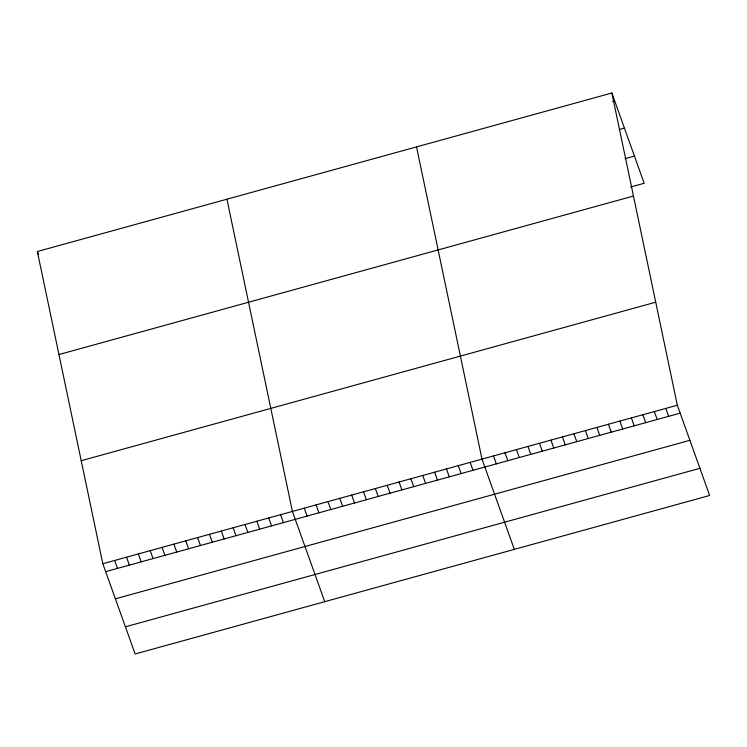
<?xml version="1.0" encoding="UTF-8"?>
<svg xmlns="http://www.w3.org/2000/svg" width="747" height="747" viewBox="0 0 747 747"><rect width="100%" height="100%" fill="white"/><g stroke="black" fill="none" stroke-linecap="round" stroke-linejoin="round"><path stroke-width="1.12" d="M611.858 93.011L677.333 405.229L709.65 495.485L135.142 653.989L102.825 563.733L37.35 251.515L611.858 93.011L644.175 183.267L630.599 187.011M612.605 101.508L614.697 100.929M619.207 129.539L624.427 128.101M625.052 158.691L634.446 156.095M58.957 354.545L633.465 196.041M81.218 460.703L655.726 302.199M102.825 563.733L677.333 405.229M105.654 571.66L680.172 413.147M115.383 598.823L689.901 440.319M125.412 626.817L699.92 468.313M665.848 408.404L668.677 416.322M654.353 411.569L657.192 419.487M642.859 414.744L645.697 422.662M631.374 417.909L634.212 425.837M619.879 421.084L622.718 429.002M608.394 424.249L611.233 432.177M596.9 427.424L599.738 435.342M585.415 430.589L588.253 438.517M573.92 433.764L576.759 441.682M562.435 436.93L565.264 444.857M550.941 440.104L553.779 448.023M539.455 443.27L542.285 451.197M527.961 446.445L530.8 454.363M516.466 449.61L519.305 457.537M504.981 452.785L507.82 460.703M493.487 455.95L496.325 463.878M514.319 549.381L482.002 459.125L416.527 146.898M470.152 462.393L472.991 470.311M458.303 465.661L461.142 473.579M446.454 468.929L449.292 476.847M434.605 472.197L437.443 480.116M422.755 475.465L425.594 483.393M410.906 478.734L413.745 486.661M399.057 482.002L401.895 489.929M387.207 485.279L390.046 493.197M375.358 488.547L378.197 496.466M363.509 491.815L366.347 499.734M351.66 495.084L354.498 503.002M339.81 498.352L342.649 506.27M327.961 501.62L330.8 509.547M316.112 504.888L318.95 512.816M304.262 508.156L307.101 516.084M324.73 601.68L292.413 511.424L226.939 199.206M280.564 514.702L283.402 522.62M268.715 517.97L271.553 525.888M256.865 521.238L259.704 529.156M245.016 524.506L247.855 532.424M233.167 527.774L236.005 535.692M221.317 531.042L224.156 538.97M209.468 534.31L212.307 542.238M197.619 537.579L200.448 545.506M185.77 540.847L188.599 548.774M173.92 544.124L176.75 552.042M162.071 547.392L164.9 555.31M150.222 550.66L153.051 558.579M37.35 251.515L38.414 254.484M138.372 553.929L141.202 561.847M126.523 557.197L129.352 565.115M114.674 560.465L117.503 568.392"/></g></svg>
